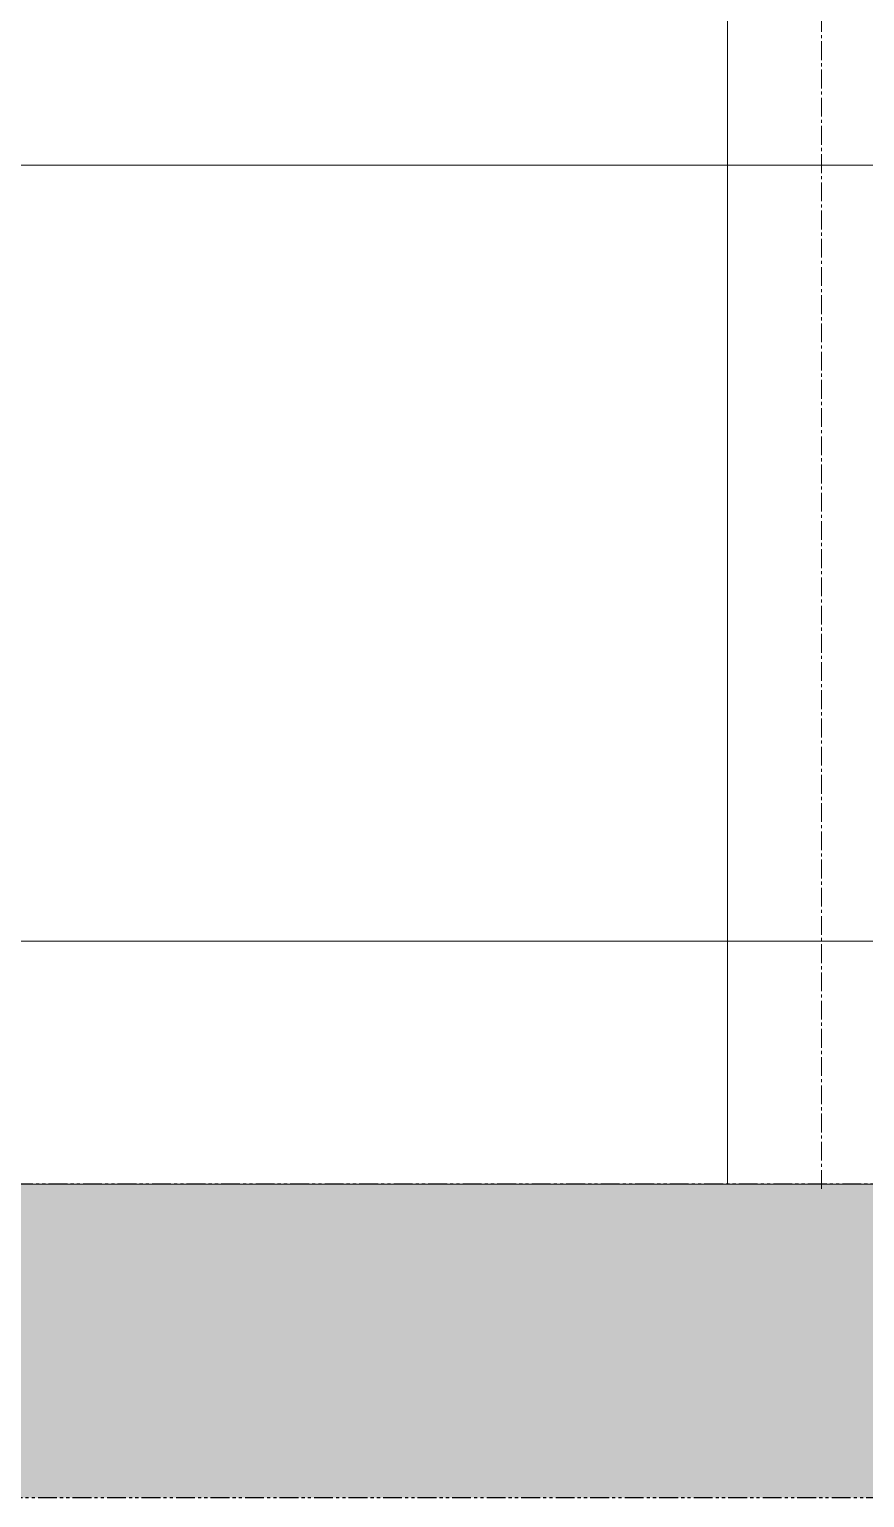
# Model space of a CAD drawing. Header units: millimetres. Extents: x -50460 to 50460, y -35640 to 35640.
# Drawn here: x -32000 to -31467, y 20264 to 21201 of the extents above; entities that cross this region are included whole.
import ezdxf

# ---------------------------------------------------------------- set-up
doc = ezdxf.new("R2010")
doc.units = ezdxf.units.MM
doc.linetypes.add('双点画线', pattern=[22, 12, -2, 2, -2, 2, -2])
doc.linetypes.add('点画线', pattern=[18, 12, -2, 2, -2])
for name, color, linetype, lineweight in [('7', 30, '双点画线', 18), ('EB0', 7, 'Continuous', 15), ('loading', 57, 'Continuous', 18), ('RackFrame', 5, 'Continuous', 18), ('中心线层', 1, '点画线', 18), ('剖面线层', 6, 'Continuous', 18), ('尺寸线层', 4, 'Continuous', 18)]:
    doc.layers.add(name, color=color, linetype=linetype, lineweight=lineweight)

# ---------------------------------------------------------------- blocks, each defined once
blk = doc.blocks.new('*X244')
at = {"layer": '剖面线层', "linetype": 'Continuous', "lineweight": 18}
h = blk.add_hatch(dxfattribs=at)
h.set_pattern_fill('AR-CONC', color=256, style=0)
h.set_pattern_definition([(50, (0, 0), (182.18467, -15.9391), [19.05, -209.55]), (355, (0, 0), (-35.2428, 191.05664), [15.24, -167.64]), (100.451, (15.18, -1.33), (146.9425, 175.1167), [16.19, -178.09]), (46.1842, (0, 50.8), (271.07904, -42.0423), [28.575, -314.325]), (96.6356, (22.6, 47.3), (237.4042, 247.4256), [24.285, -267.135]), (351.184, (0, 50.8), (237.4046, 247.4251), [22.86, -251.46]), (21, (25.4, 38.1), (151.61488, -102.26552), [19.05, -209.55]), (326, (25.4, 38.1), (61.80203, 184.18797), [15.24, -167.64]), (71.4514, (38.03, 29.58), (213.4165, 81.92286), [16.19, -178.09]), (37.5, (0, 0), (3.0886, 84.55504), [0, -165.608, 0, -170.18, 0, -168.275]), (7.5, (0, 0), (66.81966, 100.18057), [0, -97.028, 0, -161.798, 0, -64.135]), (-32.5, (-56.64, 0), (135.590595, -5.728744), [0, -63.5, 0, -198.12, 0, -262.89]), (-42.5, (-82.04, 0), (148.12918, 25.4265), [0, -82.55, 0, -131.572, 0, -186.69])])
edge = h.paths.add_edge_path(flags=0)
edge.add_spline(control_points=[(-64667.56, -100), (-64658.88, -84.4), (-64651.17, -66.3), (-64650.02, -48.67)], knot_values=[0, 0, 0, 0, 54.680686, 54.680686, 54.680686, 54.680686], weights=[1, 1, 1, 1], degree=3, periodic=0)
edge.add_spline(control_points=[(-64650.02, -48.67), (-64649.79, -45.22), (-64650, -15.56), (-64687.48, 29.82), (-64674.52, 80.02), (-64667.56, 100)], knot_values=[0, 0, 0, 0, 10.510768, 91.048565, 154.862088, 154.862088, 154.862088, 154.862088], weights=[1, 1, 1, 1, 1, 1], degree=3, periodic=0)
edge.add_line((-64667.56, 100), (-10066.82, 100))
edge.add_spline(control_points=[(-10066.82, 100), (-10073.78, 80.02), (-10086.74, 29.82), (-10036.22, -31.33), (-10056.44, -81.36), (-10066.82, -100)], knot_values=[0, 0, 0, 0, 64.069741, 144.930907, 209.542774, 209.542774, 209.542774, 209.542774], weights=[1, 1, 1, 1, 1, 1], degree=3, periodic=0)
edge.add_line((-10066.82, -100), (-64667.56, -100))
at = {"layer": '7', "linetype": '双点画线', "lineweight": 25}
for p, q in [((-10066.82, 100), (-64667.56, 100)), ((-64667.56, -100), (-10066.82, -100))]:
    blk.add_line(p, q, dxfattribs=at)
blk = doc.blocks.new('*X252')
at = {"layer": '尺寸线层'}
for p, q in [((-54087, 77.5), (0, 77.5)), ((-54087, -77.5), (0, -77.5))]:
    blk.add_line(p, q, dxfattribs=at)
blk = doc.blocks.new('*X805')
at = {"layer": '7'}
for p, q in [((867.63, -157.5), (-3831.24, -157.5)), ((867.63, -312.5), (-3831.24, -312.5))]:
    blk.add_line(p, q, dxfattribs=at)

msp = doc.modelspace()

# ---------------------------------------------------------------- linework, layer by layer
at = {"layer": '7'}
for p, q in [((-31837.11, 20619.445), (-36535.981, 20619.445)), ((-31837.11, 20464.445), (-36535.981, 20464.445))]:
    msp.add_line(p, q, dxfattribs=at)
at = {"layer": 'loading'}
for p in [(-32834.742, 21114.445), (-32704.742, 21114.445)]:
    msp.add_line(p, (-30154.742, 21114.445), dxfattribs=at)
at = {"layer": 'RackFrame'}
msp.add_line((-31554.742, 20464.445), (-31554.742, 27714.445), dxfattribs=at)
msp.add_line((-31554.742, 20464.445), (-31554.742, 27714.445), dxfattribs=at)
msp.add_line((-31554.742, 20464.445), (-31554.742, 27714.445), dxfattribs=at)
msp.add_line((-31554.742, 20464.445), (-31554.742, 27714.445), dxfattribs=at)
at = {"layer": '中心线层'}
msp.add_line((-31494.742, 20461.445), (-31494.742, 27717.445), dxfattribs=at)

# ---------------------------------------------------------------- block references
at = {"layer": 'EB0'}
msp.add_blockref('*X244', (27151.299, 20364.445), dxfattribs=at)
at = {"layer": '尺寸线层'}
msp.add_blockref('*X252', (19105.258, 20541.945), dxfattribs=at)

# ---------------------------------------------------------------- next in the draw order: block references
msp.add_blockref('*X805', (-32704.742, 20776.945), dxfattribs=at)

doc.saveas('drawing.dxf')
